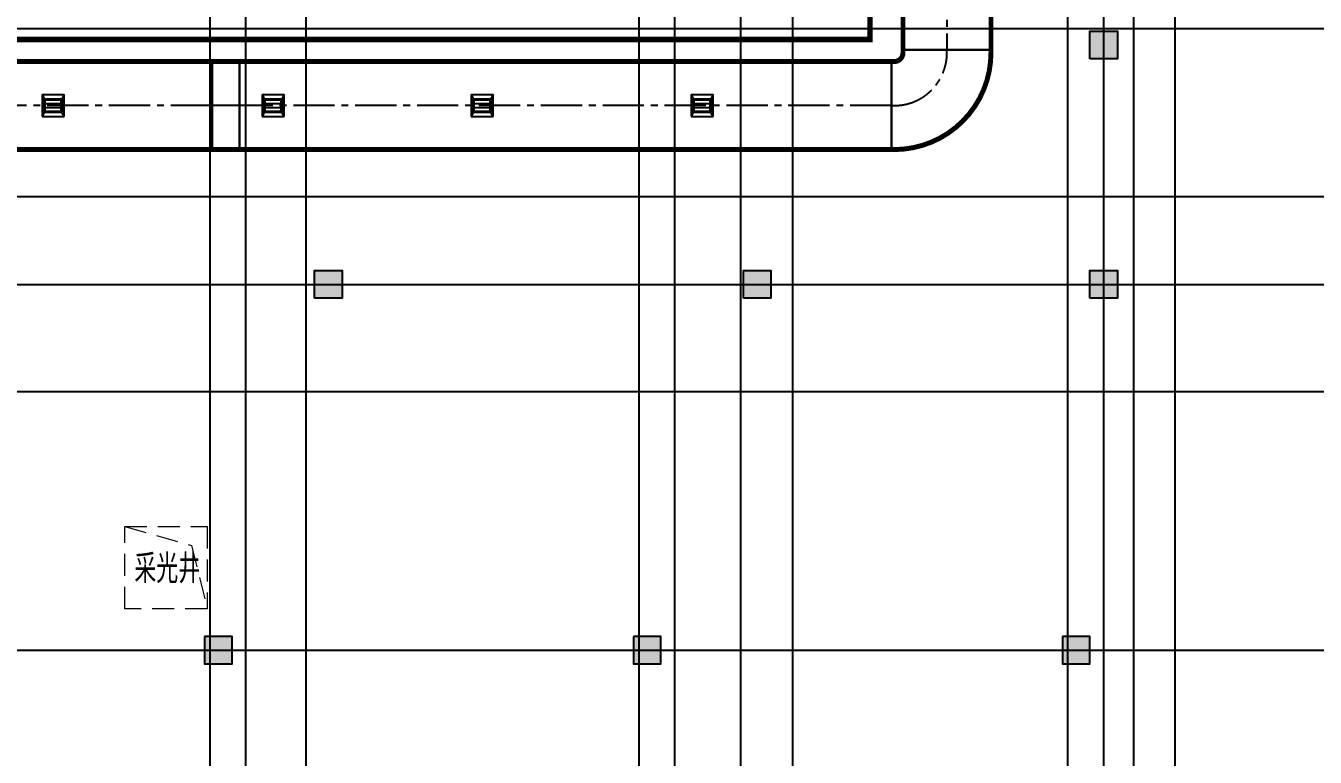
# Model space of a CAD drawing. Extents: x 369444 to 684549, y -549309 to 575337.
# Drawn here: x 417324 to 440770, y 216562 to 229857 of the extents above; entities that cross this region are included whole.
import ezdxf

# ---------------------------------------------------------------- set-up
doc = ezdxf.new("R2010")
doc.units = 0
doc.header["$LTSCALE"] = 1000
doc.header["$MEASUREMENT"] = 0
for name, pattern in [('_DASH', [0.6, 0.4, -0.2]), ('CENTER2', [1.125, 0.75, -0.125, 0.125, -0.125]), ('DASH', [0.35, 0.25, -0.1])]:
    doc.linetypes.add(name, pattern=pattern)
doc.layers.add('0-地库顶板开洞', color=211, linetype='Continuous', lineweight=0)
for name, color, linetype in [('COLUMN', 9, 'Continuous'), ('DOTE', 1, 'Continuous'), ('DUCT-排烟中心线', 5, 'CENTER2'), ('DUCT-排烟法兰', 4, 'Continuous'), ('DUCT-排烟管', 2, 'Continuous'), ('DUCT-排烟管端线', 4, 'Continuous'), ('防火分区线', 7, 'Continuous'), ('风管标注', 3, 'Continuous')]:
    doc.layers.add(name, color=color, linetype=linetype)
doc.styles.add('HNSJY', font='hnsjy-07.shx', dxfattribs={"width": 0.8, "bigfont": 'hnsjy-hz.shx'})

# ---------------------------------------------------------------- blocks, each defined once
blk = doc.blocks.new('column500')
h = blk.add_hatch(color=0)
h.dxf.hatch_style = 1
h.paths.add_polyline_path([(-216381, -381440), (-215881, -381440), (-215881, -380940), (-216381, -380940)])
at = {"color": 0}
blk.add_lwpolyline([(-216381, -381440), (-215881, -381440), (-215881, -380940), (-216381, -380940)], close=True, dxfattribs=at)
blk = doc.blocks.new('车库采光井开洞')
at = {"layer": '0-地库顶板开洞', "linetype": '_DASH'}
blk.add_lwpolyline([(38496570620.999992, 3907825764), (38496570620.999992, 3907827264.000001), (38496572120.999992, 3907827263.999998), (38496572120.999992, 3907825763.999999)], close=True, dxfattribs=at)
blk.add_lwpolyline([(38496570620.999992, 3907827264.000001), (38496571833.459846, 3907826915.785513), (38496572120.999992, 3907825763.999999)], dxfattribs=at)
at = {"layer": '0-地库顶板开洞', "linetype": '_DASH', "style": 'HNSJY', "width": 0.8}
blk.add_text('采光井', height=525, dxfattribs=at).set_placement((38496570794.87101, 3907826233.4361))
blk = doc.blocks.new('车库采光井aaa')
at = {"layer": '0-地库顶板开洞', "lineweight": -2}
blk.add_blockref('车库采光井开洞', (-5802657, -2512034, 96), dxfattribs=at)
blk = doc.blocks.new('N-风管')
at = {"color": 0, "linetype": 'Continuous'}
for p, q in [((38489253580.664528, 3905323080.368586, 2600), (38489253980.664528, 3905323080.368586, 2600)), ((38489257580.664528, 3905323080.368586, 2600), (38489257980.664528, 3905323080.368586, 2600)), ((38489261380.664528, 3905323080.368586, 2600), (38489261780.664528, 3905323080.368586, 2600)), ((38489265380.664528, 3905323080.368586, 2600), (38489265780.664528, 3905323080.368586, 2600))]:
    blk.add_line(p, q, dxfattribs=at)
at = {"color": 0}
for p, q in [((38489253580.664528, 3905323080.368586, 2600), (38489253580.664528, 3905322680.368586, 2600)), ((38489253580.664528, 3905323080.368586, 2600), (38489253620.664528, 3905322991.479697, 2600)), ((38489253980.664528, 3905323080.368586, 2600), (38489253932.664528, 3905322991.479697, 2600)), ((38489253980.664528, 3905322680.368586, 2600), (38489253980.664528, 3905323080.368586, 2600)), ((38489257580.664528, 3905323080.368586, 2600), (38489257580.664528, 3905322680.368586, 2600)), ((38489257580.664528, 3905323080.368586, 2600), (38489257620.664528, 3905322991.479697, 2600)), ((38489257980.664528, 3905323080.368586, 2600), (38489257932.664528, 3905322991.479697, 2600)), ((38489257980.664528, 3905322680.368586, 2600), (38489257980.664528, 3905323080.368586, 2600)), ((38489261380.664528, 3905323080.368586, 2600), (38489261380.664528, 3905322680.368586, 2600)), ((38489261380.664528, 3905323080.368586, 2600), (38489261420.664528, 3905322991.479697, 2600)), ((38489261780.664528, 3905323080.368586, 2600), (38489261732.664528, 3905322991.479697, 2600)), ((38489261780.664528, 3905322680.368586, 2600), (38489261780.664528, 3905323080.368586, 2600)), ((38489265380.664528, 3905323080.368586, 2600), (38489265380.664528, 3905322680.368586, 2600)), ((38489265380.664528, 3905323080.368586, 2600), (38489265420.664528, 3905322991.479697, 2600)), ((38489265780.664528, 3905323080.368586, 2600), (38489265732.664528, 3905322991.479697, 2600)), ((38489265780.664528, 3905322680.368586, 2600), (38489265780.664528, 3905323080.368586, 2600)), ((38489253620.664528, 3905322917.405623, 2600), (38489253932.664528, 3905322917.405623, 2600)), ((38489253620.664528, 3905322843.331549, 2600), (38489253932.664528, 3905322843.331549, 2600)), ((38489257620.664528, 3905322917.405623, 2600), (38489257932.664528, 3905322917.405623, 2600)), ((38489257620.664528, 3905322843.331549, 2600), (38489257932.664528, 3905322843.331549, 2600)), ((38489261420.664528, 3905322917.405623, 2600), (38489261732.664528, 3905322917.405623, 2600)), ((38489261420.664528, 3905322843.331549, 2600), (38489261732.664528, 3905322843.331549, 2600)), ((38489265420.664528, 3905322917.405623, 2600), (38489265732.664528, 3905322917.405623, 2600)), ((38489265420.664528, 3905322843.331549, 2600), (38489265732.664528, 3905322843.331549, 2600)), ((38489253620.664528, 3905322769.257475, 2600), (38489253580.664528, 3905322680.368586, 2600)), ((38489253580.664528, 3905322680.368586, 2600), (38489253980.664528, 3905322680.368586, 2600)), ((38489253980.664528, 3905322680.368586, 2600), (38489253932.664528, 3905322769.257475, 2600)), ((38489257620.664528, 3905322769.257475, 2600), (38489257580.664528, 3905322680.368586, 2600)), ((38489257580.664528, 3905322680.368586, 2600), (38489257980.664528, 3905322680.368586, 2600)), ((38489257980.664528, 3905322680.368586, 2600), (38489257932.664528, 3905322769.257475, 2600)), ((38489261420.664528, 3905322769.257475, 2600), (38489261380.664528, 3905322680.368586, 2600)), ((38489261380.664528, 3905322680.368586, 2600), (38489261780.664528, 3905322680.368586, 2600)), ((38489261780.664528, 3905322680.368586, 2600), (38489261732.664528, 3905322769.257475, 2600)), ((38489265420.664528, 3905322769.257475, 2600), (38489265380.664528, 3905322680.368586, 2600)), ((38489265380.664528, 3905322680.368586, 2600), (38489265780.664528, 3905322680.368586, 2600)), ((38489265780.664528, 3905322680.368586, 2600), (38489265732.664528, 3905322769.257475, 2600))]:
    blk.add_line(p, q, dxfattribs=at)
at = {"color": 0, "lineweight": 40}
for p, q in [((38489253620.664528, 3905322991.479697, 2600), (38489253620.664528, 3905322769.257475, 2600)), ((38489253932.664528, 3905322991.479697, 2600), (38489253620.664528, 3905322991.479697, 2600)), ((38489253932.664528, 3905322769.257475, 2600), (38489253932.664528, 3905322991.479697, 2600)), ((38489257620.664528, 3905322991.479697, 2600), (38489257620.664528, 3905322769.257475, 2600)), ((38489257932.664528, 3905322991.479697, 2600), (38489257620.664528, 3905322991.479697, 2600)), ((38489257932.664528, 3905322769.257475, 2600), (38489257932.664528, 3905322991.479697, 2600)), ((38489261420.664528, 3905322991.479697, 2600), (38489261420.664528, 3905322769.257475, 2600)), ((38489261732.664528, 3905322991.479697, 2600), (38489261420.664528, 3905322991.479697, 2600)), ((38489261732.664528, 3905322769.257475, 2600), (38489261732.664528, 3905322991.479697, 2600)), ((38489265420.664528, 3905322991.479697, 2600), (38489265420.664528, 3905322769.257475, 2600)), ((38489265732.664528, 3905322991.479697, 2600), (38489265420.664528, 3905322991.479697, 2600)), ((38489265732.664528, 3905322769.257475, 2600), (38489265732.664528, 3905322991.479697, 2600)), ((38489253932.664528, 3905322769.257475, 2600), (38489253620.664528, 3905322769.257475, 2600)), ((38489257932.664528, 3905322769.257475, 2600), (38489257620.664528, 3905322769.257475, 2600)), ((38489261732.664528, 3905322769.257475, 2600), (38489261420.664528, 3905322769.257475, 2600)), ((38489265732.664528, 3905322769.257475, 2600), (38489265420.664528, 3905322769.257475, 2600))]:
    blk.add_line(p, q, dxfattribs=at)
at = {"layer": 'DUCT-排烟中心线', "color": 0}
for p, q in [((38489270030.665176, 3905326438.653872), (38489270030.665176, 3905323890.568964)), ((38489270030.665176, 3905323840.368964), (38489270030.665176, 3905323890.368964)), ((38489256668.227272, 3905322880.36895), (38489245639.789528, 3905322880.368586)), ((38489257168.427269, 3905322880.368589), (38489256668.427269, 3905322880.36895)), ((38489269020.465218, 3905322880.368963), (38489257168.627274, 3905322880.368589)), ((38489269020.665207, 3905322880.368963), (38489269070.665207, 3905322880.368964))]:
    blk.add_line(p, q, dxfattribs=at)
blk.add_arc((38489269070.665176, 3905323840.368969), 960.000005, 270.0000022678, 359.9999996869, dxfattribs=at)
at = {"layer": 'DUCT-排烟法兰', "color": 0}
for p, q in [((38489270870.665176, 3905323890.468964), (38489269190.665176, 3905323890.468964)), ((38489256668.327271, 3905323720.36895), (38489256668.327271, 3905322040.36895)), ((38489257168.527267, 3905322040.368589), (38489257168.527267, 3905323720.368589)), ((38489269020.565224, 3905323720.368963), (38489269020.565224, 3905322040.368963))]:
    blk.add_line(p, q, dxfattribs=at)
at = {"layer": 'DUCT-排烟管', "color": 0, "const_width": 90}
for points in [[(38489269230.665176, 3905326438.653872), (38489269230.665176, 3905323890.568964)], [(38489270830.665176, 3905323890.568964), (38489270830.665176, 3905326438.653872)], [(38489269230.665176, 3905323890.368964), (38489269230.665176, 3905323840.368964)], [(38489270830.665176, 3905323840.368964), (38489270830.665176, 3905323890.368964)], [(38489256668.227249, 3905323680.36895), (38489245639.789513, 3905323680.368586)], [(38489257168.427254, 3905323680.368589), (38489256668.427254, 3905323680.36895)], [(38489269020.465187, 3905323680.368963), (38489257168.627243, 3905323680.368589)], [(38489269070.665192, 3905323680.368964), (38489269020.665192, 3905323680.368963)], [(38489245639.789551, 3905322080.368586), (38489256668.227287, 3905322080.36895)], [(38489257168.427292, 3905322080.368589), (38489256668.427292, 3905322080.36895)], [(38489257168.627289, 3905322080.368589), (38489269020.46524, 3905322080.368963)], [(38489269020.665237, 3905322080.368963), (38489269070.665237, 3905322080.368964)]]:
    blk.add_lwpolyline(points, dxfattribs=at)
for points in [[(38489269070.665192, 3905323680.368964, 0.4142135248), (38489269230.665176, 3905323840.368964)], [(38489269070.665237, 3905322080.368964, 0.4142135552), (38489270830.665192, 3905323840.368964)]]:
    blk.add_lwpolyline(points, format="xyb", dxfattribs=at)
at = {"layer": 'DUCT-排烟管端线', "color": 0}
for p, q in [((38489269230.665176, 3905323890.568964), (38489270830.665176, 3905323890.568964)), ((38489270830.665176, 3905323890.368964), (38489269230.665176, 3905323890.368964)), ((38489256668.227287, 3905322080.36895), (38489256668.227249, 3905323680.36895)), ((38489256668.427254, 3905323680.36895), (38489256668.427292, 3905322080.36895)), ((38489257168.427292, 3905322080.368589), (38489257168.427254, 3905323680.368589)), ((38489257168.627243, 3905323680.368589), (38489257168.627289, 3905322080.368589)), ((38489269020.46524, 3905322080.368963), (38489269020.465187, 3905323680.368963)), ((38489269020.665237, 3905322080.368963), (38489269020.665192, 3905323680.368963))]:
    blk.add_line(p, q, dxfattribs=at)

msp = doc.modelspace()

# ---------------------------------------------------------------- linework, layer by layer
at = {"layer": 'DOTE', "color": 8}
for p, q in [((420674.5, 59364.2), (420674.5, 476704.8)), ((421324.5, 59364.2), (421324.5, 476704.8)), ((428474.5, 59364.2), (428474.5, 476704.8)), ((429124.5, 59364.2), (429124.5, 476704.8)), ((436274.5, 59364.2), (436274.5, 476704.8)), ((436924.5, 59364.2), (436924.5, 476704.8)), ((422424.5, 59364.2), (422424.5, 261807)), ((430324.5, 59364.2), (430324.5, 261807)), ((431274.5, 59364.2), (431274.5, 261807)), ((437474.5, 59364.2), (437474.5, 261807)), ((438224.5, 59364.2), (438224.5, 261807))]:
    msp.add_line(p, q, dxfattribs=at)
at = {"layer": 'DOTE', "color": 8, "lineweight": -2}
for p, q in [((377844.4, 229807), (624570.9, 229807)), ((377844.4, 226757), (624570.9, 226757)), ((377844.4, 225157), (624570.9, 225157)), ((377844.4, 223207), (624570.9, 223207)), ((377844.4, 218507), (624570.9, 218507))]:
    msp.add_line(p, q, dxfattribs=at)
at = {"layer": '防火分区线', "color": 56, "linetype": 'DASH', "ltscale": 8, "const_width": 100}
msp.add_lwpolyline([(450574.5, 234257), (437174.5, 234257), (437174.5, 231307), (435474.5, 231307), (435474.5, 236307), (432674.5, 236307), (432674.5, 229607), (393074.5, 229607), (393074.5, 231807), (391074.5, 231807), (391074.5, 242107), (380674.5, 242107), (380674.5, 177657)], dxfattribs=at)

# ---------------------------------------------------------------- block references
at = {"layer": '0-地库顶板开洞', "lineweight": -2}
msp.add_blockref('车库采光井aaa', (-38490348839.6, -3905094473.4), dxfattribs=at)
at = {"layer": 'COLUMN', "color": 8, "xscale": -1, "rotation": 270}
for p in [(818114.4, 445637.9), (804014.4, 441287.9), (811814.4, 441287.9), (818114.4, 441287.9, 0)]:
    msp.add_blockref('column500', p, dxfattribs=at)
at = {"layer": 'COLUMN', "color": 8, "rotation": 270}
for p in [(802014.4, 2376.1), (809814.4, 2376.1), (817614.4, 2376.1, 96.5)]:
    msp.add_blockref('column500', p, dxfattribs=at)
at = {"layer": '风管标注', "color": 8}
msp.add_blockref('N-风管', (-38488835956.2, -3905094473.4), dxfattribs=at)

doc.saveas('drawing.dxf')
